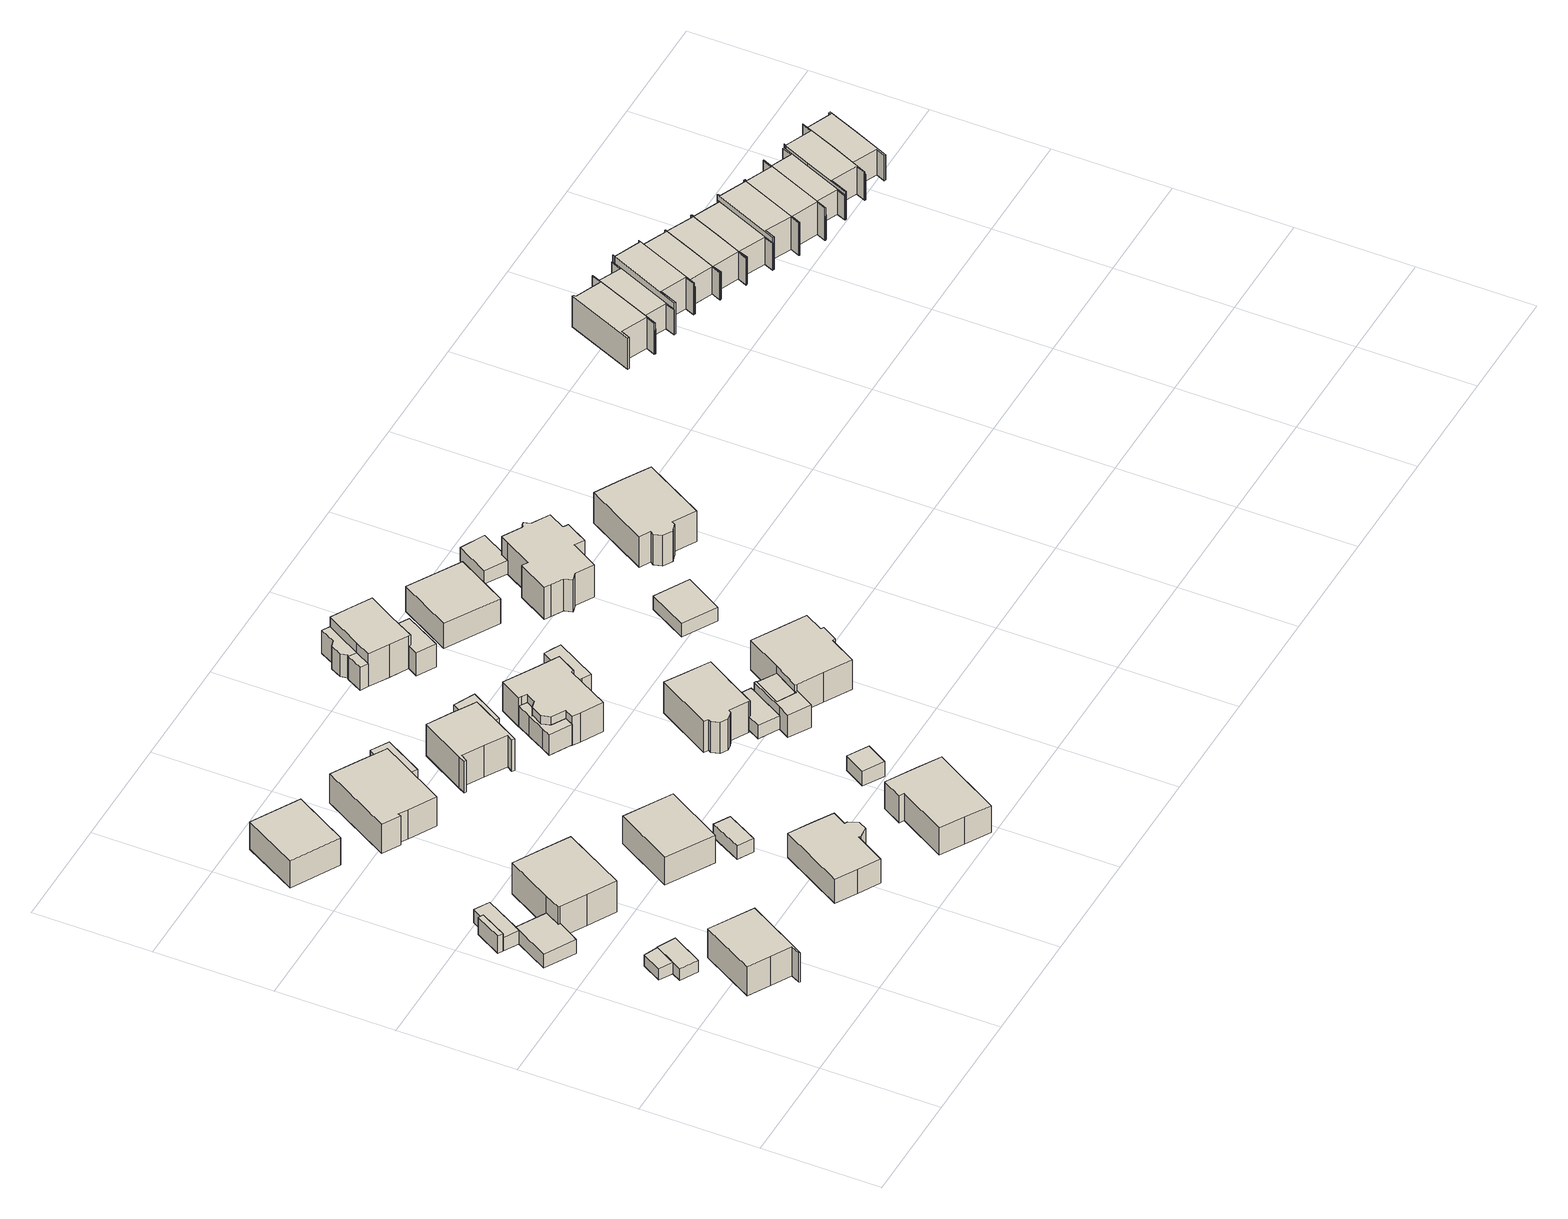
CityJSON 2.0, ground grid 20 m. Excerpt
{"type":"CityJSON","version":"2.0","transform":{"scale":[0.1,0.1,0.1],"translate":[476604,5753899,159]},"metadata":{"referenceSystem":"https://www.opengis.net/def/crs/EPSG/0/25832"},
"CityObjects":{
"building1":{"type":"Building","attributes":{"Gemeindeschluessel":"05766056","BezugspunktDach":"2000","function":"31001_2000","measuredHeight":2.2},"address":[{"country":"Germany","locality":"Oerlinghausen","thoroughfareNumber":"31","thoroughfareName":"Agnes-Miegel-Weg"}],"geometry":[{"type":"Solid","lod":"1","boundaries":[[[[0,1,2,3]],[[4,5,6,7]],[[4,7,3,2]],[[5,4,2,1]],[[6,5,1,0]],[[7,6,0,3]]]]}]},
"building2":{"type":"Building","attributes":{"Gemeindeschluessel":"05766056","BezugspunktDach":"2000","function":"51009_1610","measuredHeight":3.37},"address":[{"country":"Germany"}],"geometry":[{"type":"Solid","lod":"1","boundaries":[[[[8,9,10,11]],[[12,13,14,15]],[[12,15,11,10]],[[13,12,10,9]],[[14,13,9,8]],[[15,14,8,11]]]]}]},
"building3":{"type":"Building","attributes":{"Gemeindeschluessel":"05766056","BezugspunktDach":"2000","function":"51009_1611","measuredHeight":2.27},"address":[{"country":"Germany"}],"geometry":[{"type":"Solid","lod":"1","boundaries":[[[[16,17,18,19,20]],[[21,22,4,7,23]],[[21,23,20,19]],[[22,21,19,18]],[[4,22,18,17]],[[7,4,17,16]],[[23,7,16,20]]]]}]},
"building4":{"type":"Building","attributes":{"Gemeindeschluessel":"05766056","BezugspunktDach":"2000","function":"31001_2000","measuredHeight":2.72},"address":[{"country":"Germany","locality":"Oerlinghausen","thoroughfareNumber":"27","thoroughfareName":"Agnes-Miegel-Weg"}],"geometry":[{"type":"Solid","lod":"1","boundaries":[[[[24,25,26,27,28,29,30]],[[31,32,33,34,35,36,37]],[[31,37,30,29]],[[32,31,29,28]],[[33,32,28,27]],[[34,33,27,26]],[[35,34,26,25]],[[36,35,25,24]],[[37,36,24,30]]]]}]},
"building5":{"type":"Building","attributes":{"Gemeindeschluessel":"05766056","BezugspunktDach":"2000","function":"31001_1010","measuredHeight":7.71},"address":[{"country":"Germany","locality":"Oerlinghausen","thoroughfareNumber":"33","thoroughfareName":"Agnes-Miegel-Weg"}],"geometry":[{"type":"Solid","lod":"1","boundaries":[[[[38,39,40,41,42,43,44,45]],[[46,47,48,49,50,51,52,53]],[[46,53,45,44]],[[47,46,44,43]],[[48,47,43,42]],[[49,48,42,41]],[[50,49,41,40]],[[51,50,40,39]],[[52,51,39,38]],[[53,52,38,45]]]]}]},
"building6":{"type":"Building","attributes":{"Gemeindeschluessel":"05766056","BezugspunktDach":"2000","function":"31001_2000","measuredHeight":2.69},"address":[{"country":"Germany","locality":"Oerlinghausen","thoroughfareNumber":"29","thoroughfareName":"Agnes-Miegel-Weg"}],"geometry":[{"type":"Solid","lod":"1","boundaries":[[[[54,55,56,57,27,26]],[[58,12,15,59,60,61]],[[58,61,26,27]],[[12,58,27,57]],[[15,12,57,56]],[[59,15,56,55]],[[60,59,55,54]],[[61,60,54,26]]]]}]},
"building7":{"type":"Building","attributes":{"Gemeindeschluessel":"05766056","BezugspunktDach":"2000","function":"31001_1010","measuredHeight":8.2},"address":[{"country":"Germany","locality":"Oerlinghausen","thoroughfareNumber":"27","thoroughfareName":"Agnes-Miegel-Weg"}],"geometry":[{"type":"Solid","lod":"1","boundaries":[[[[62,63,64,65,66,67,68,69]],[[70,71,37,36,35,72,73,74]],[[70,74,69,68]],[[71,70,68,67]],[[37,71,67,66]],[[36,37,66,65]],[[35,36,65,64]],[[72,35,64,63]],[[73,72,63,62]],[[74,73,62,69]]]]}]},
"building8":{"type":"Building","attributes":{"Gemeindeschluessel":"05766056","BezugspunktDach":"2000","function":"31001_1010","measuredHeight":7.21},"address":[{"country":"Germany","locality":"Oerlinghausen","thoroughfareNumber":"13","thoroughfareName":"Agnes-Miegel-Weg"}],"geometry":[{"type":"Solid","lod":"1","boundaries":[[[[75,76,77,78]],[[79,80,81,82]],[[79,82,78,77]],[[80,79,77,76]],[[81,80,76,75]],[[82,81,75,78]]]]}]},
"building9":{"type":"Building","attributes":{"Gemeindeschluessel":"05766056","BezugspunktDach":"2000","function":"31001_1010","measuredHeight":7.32},"address":[{"country":"Germany","locality":"Oerlinghausen","thoroughfareNumber":"25","thoroughfareName":"Agnes-Miegel-Weg"}],"geometry":[{"type":"Solid","lod":"1","boundaries":[[[[83,84,85,86]],[[87,88,89,90]],[[87,90,86,85]],[[88,87,85,84]],[[89,88,84,83]],[[90,89,83,86]]]]}]},
"building10":{"type":"Building","attributes":{"Gemeindeschluessel":"05766056","BezugspunktDach":"2000","function":"31001_1010","measuredHeight":7.79},"address":[{"country":"Germany","locality":"Oerlinghausen","thoroughfareNumber":"35","thoroughfareName":"Agnes-Miegel-Weg"}],"geometry":[{"type":"Solid","lod":"1","boundaries":[[[[91,92,93,94,95,96,97,98,99,100,101,102]],[[103,104,105,106,107,108,109,110,111,112,113,114]],[[103,114,102,101]],[[104,103,101,100]],[[105,104,100,99]],[[106,105,99,98]],[[107,106,98,97]],[[108,107,97,96]],[[109,108,96,95]],[[110,109,95,94]],[[111,110,94,93]],[[112,111,93,92]],[[113,112,92,91]],[[114,113,91,102]]]]}]},
"building11":{"type":"Building","attributes":{"Gemeindeschluessel":"05766056","BezugspunktDach":"2000","function":"31001_1010","measuredHeight":7.69},"address":[{"country":"Germany","locality":"Oerlinghausen","thoroughfareNumber":"15","thoroughfareName":"Agnes-Miegel-Weg"}],"geometry":[{"type":"Solid","lod":"1","boundaries":[[[[115,116,117,118,119,120,121,122,123,124]],[[125,126,127,128,129,130,131,132,133,134]],[[125,134,124,123]],[[126,125,123,122]],[[127,126,122,121]],[[128,127,121,120]],[[129,128,120,119]],[[130,129,119,118]],[[131,130,118,117]],[[132,131,117,116]],[[133,132,116,115]],[[134,133,115,124]]]]}]},
"building12":{"type":"Building","attributes":{"Gemeindeschluessel":"05766056","BezugspunktDach":"2000","function":"51009_1611","measuredHeight":2.57},"address":[{"country":"Germany"}],"geometry":[{"type":"Solid","lod":"1","boundaries":[[[[135,136,137,138]],[[139,140,141,142]],[[139,142,138,137]],[[140,139,137,136]],[[141,140,136,135]],[[142,141,135,138]]]]}]},
"building13":{"type":"Building","attributes":{"Gemeindeschluessel":"05766056","BezugspunktDach":"2000","function":"31001_2000","measuredHeight":2.61},"address":[{"country":"Germany","locality":"Oerlinghausen","thoroughfareNumber":"15","thoroughfareName":"Agnes-Miegel-Weg"}],"geometry":[{"type":"Solid","lod":"1","boundaries":[[[[143,144,145,146,147,148]],[[149,134,133,132,150,151]],[[149,151,148,147]],[[134,149,147,146]],[[133,134,146,145]],[[132,133,145,144]],[[150,132,144,143]],[[151,150,143,148]]]]}]},
"building14":{"type":"Building","attributes":{"Gemeindeschluessel":"05766056","BezugspunktDach":"2000","function":"31001_1010","measuredHeight":7.65},"address":[{"country":"Germany","locality":"Oerlinghausen","thoroughfareNumber":"35a","thoroughfareName":"Agnes-Miegel-Weg"}],"geometry":[{"type":"Solid","lod":"1","boundaries":[[[[152,153,154,155,156,157,158,159]],[[160,161,162,163,164,165,166,167]],[[160,167,159,158]],[[161,160,158,157]],[[162,161,157,156]],[[163,162,156,155]],[[164,163,155,154]],[[165,164,154,153]],[[166,165,153,152]],[[167,166,152,159]]]]}]},
"building15":{"type":"Building","attributes":{"Gemeindeschluessel":"05766056","BezugspunktDach":"2000","function":"31001_1010","measuredHeight":7.81},"address":[{"country":"Germany","locality":"Oerlinghausen","thoroughfareNumber":"17","thoroughfareName":"Agnes-Miegel-Weg"}],"geometry":[{"type":"Solid","lod":"1","boundaries":[[[[168,169,170,171,172,173,174,175,176,177,178,179,180]],[[181,182,183,184,185,186,187,188,189,190,191,192,193]],[[181,193,180,179]],[[182,181,179,178]],[[183,182,178,177]],[[184,183,177,176]],[[185,184,176,175]],[[186,185,175,174]],[[187,186,174,173]],[[188,187,173,172]],[[189,188,172,171]],[[190,189,171,170]],[[191,190,170,169]],[[192,191,169,168]],[[193,192,168,180]]]]}]},
"building16":{"type":"Building","attributes":{"Gemeindeschluessel":"05766056","BezugspunktDach":"2100","function":"51009_1610","measuredHeight":4.05},"address":[{"country":"Germany"}],"geometry":[{"type":"Solid","lod":"1","boundaries":[[[[194,195,196,197,198,199,200,201,202,203,204,205]],[[206,207,208,209,210,211,212,213,214,215,216,217]],[[206,217,205,204]],[[207,206,204,203]],[[208,207,203,202]],[[209,208,202,201]],[[210,209,201,200]],[[211,210,200,199]],[[212,211,199,198]],[[213,212,198,197]],[[214,213,197,196]],[[215,214,196,195]],[[216,215,195,194]],[[217,216,194,205]]]]}]},
"building17":{"type":"Building","attributes":{"Gemeindeschluessel":"05766056","BezugspunktDach":"2000","function":"31001_2000","measuredHeight":3.25},"address":[{"country":"Germany","locality":"Oerlinghausen","thoroughfareNumber":"23a","thoroughfareName":"Agnes-Miegel-Weg"}],"geometry":[{"type":"Solid","lod":"1","boundaries":[[[[218,219,220,221]],[[222,223,224,225]],[[222,225,221,220]],[[223,222,220,219]],[[224,223,219,218]],[[225,224,218,221]]]]}]},
"building18":{"type":"Building","attributes":{"Gemeindeschluessel":"05766056","BezugspunktDach":"2000","function":"31001_2000","measuredHeight":2.67},"address":[{"country":"Germany","locality":"Oerlinghausen","thoroughfareNumber":"17","thoroughfareName":"Agnes-Miegel-Weg"}],"geometry":[{"type":"Solid","lod":"1","boundaries":[[[[226,227,228,229,230,231]],[[232,233,234,235,236,237]],[[232,237,231,230]],[[233,232,230,229]],[[234,233,229,228]],[[235,234,228,227]],[[236,235,227,226]],[[237,236,226,231]]]]}]},
"building19":{"type":"Building","attributes":{"Gemeindeschluessel":"05766056","BezugspunktDach":"2000","function":"31001_1010","measuredHeight":7.6},"address":[{"country":"Germany","locality":"Oerlinghausen","thoroughfareNumber":"19","thoroughfareName":"Agnes-Miegel-Weg"}],"geometry":[{"type":"Solid","lod":"1","boundaries":[[[[238,239,240,241,242,243,244,245,246,247,248,249,250,251,252,253]],[[254,255,256,257,258,259,260,261,262,263,264,265,266,267,268,269]],[[254,269,253,252]],[[255,254,252,251]],[[256,255,251,250]],[[257,256,250,249]],[[258,257,249,248]],[[259,258,248,247]],[[260,259,247,246]],[[261,260,246,245]],[[262,261,245,244]],[[263,262,244,243]],[[264,263,243,242]],[[265,264,242,241]],[[266,265,241,240]],[[267,266,240,239]],[[268,267,239,238]],[[269,268,238,253]]]]}]},
"building20":{"type":"Building","attributes":{"Gemeindeschluessel":"05766056","BezugspunktDach":"2000","function":"51009_1610","measuredHeight":4.48},"address":[{"country":"Germany"}],"geometry":[{"type":"Solid","lod":"1","boundaries":[[[[270,271,272,273]],[[274,275,276,277]],[[274,277,273,272]],[[275,274,272,271]],[[276,275,271,270]],[[277,276,270,273]]]]}]},
"building21":{"type":"Building","attributes":{"Gemeindeschluessel":"05766056","BezugspunktDach":"2000","function":"31001_1010","measuredHeight":8.24},"address":[{"country":"Germany","locality":"Oerlinghausen","thoroughfareNumber":"23","thoroughfareName":"Agnes-Miegel-Weg"}],"geometry":[{"type":"Solid","lod":"1","boundaries":[[[[278,279,280,281,282,283,284,285,286,287,288,289,290,291]],[[292,293,294,295,296,297,298,299,300,301,302,303,304,305]],[[292,305,291,290]],[[293,292,290,289]],[[294,293,289,288]],[[295,294,288,287]],[[296,295,287,286]],[[297,296,286,285]],[[298,297,285,284]],[[299,298,284,283]],[[300,299,283,282]],[[301,300,282,281]],[[302,301,281,280]],[[303,302,280,279]],[[304,303,279,278]],[[305,304,278,291]]]]}]},
"building22":{"type":"Building","attributes":{"Gemeindeschluessel":"05766056","BezugspunktDach":"2000","function":"31001_2000","measuredHeight":2.63},"address":[{"country":"Germany","locality":"Oerlinghausen","thoroughfareNumber":"23","thoroughfareName":"Agnes-Miegel-Weg"}],"geometry":[{"type":"Solid","lod":"1","boundaries":[[[[306,307,308,309,310,311,312]],[[313,314,315,316,317,318,319]],[[313,319,312,311]],[[314,313,311,310]],[[315,314,310,309]],[[316,315,309,308]],[[317,316,308,307]],[[318,317,307,306]],[[319,318,306,312]]]]}]},
"building23":{"type":"Building","attributes":{"Gemeindeschluessel":"05766056","BezugspunktDach":"2000","function":"31001_2000","measuredHeight":4.37},"address":[{"country":"Germany","locality":"Oerlinghausen","thoroughfareNumber":"23a","thoroughfareName":"Agnes-Miegel-Weg"}],"geometry":[{"type":"Solid","lod":"1","boundaries":[[[[320,321,322,323,324,325,326,327,328]],[[329,330,331,332,333,334,335,336,337]],[[329,337,328,327]],[[330,329,327,326]],[[331,330,326,325]],[[332,331,325,324]],[[333,332,324,323]],[[334,333,323,322]],[[335,334,322,321]],[[336,335,321,320]],[[337,336,320,328]]]]}]},
"building24":{"type":"Building","attributes":{"Gemeindeschluessel":"05766056","BezugspunktDach":"2000","function":"51009_1610","measuredHeight":5.07},"address":[{"country":"Germany"}],"geometry":[{"type":"Solid","lod":"1","boundaries":[[[[338,339,340,341,342,343,344]],[[345,346,347,348,349,350,351]],[[345,351,344,343]],[[346,345,343,342]],[[347,346,342,341]],[[348,347,341,340]],[[349,348,340,339]],[[350,349,339,338]],[[351,350,338,344]]]]}]},
"building25":{"type":"Building","attributes":{"Gemeindeschluessel":"05766056","function":"31001_1010"},"address":[{"country":"Germany","locality":"Oerlinghausen","thoroughfareNumber":"26","thoroughfareName":"Florence-Nightingale-Straße"}],"children":["building25-1","building25-2","building25-3"]},
"building25-1":{"type":"BuildingPart","attributes":{"BezugspunktDach":"2000","measuredHeight":8.2},"parents":["building25"],"geometry":[{"type":"Solid","lod":"1","boundaries":[[[[352,353,354,355,356,357,358,359,360]],[[361,362,363,274,277,364,365,366,367]],[[361,367,360,359]],[[362,361,359,358]],[[363,362,358,357]],[[274,363,357,356]],[[277,274,356,355]],[[364,277,355,354]],[[365,364,354,353]],[[366,365,353,352]],[[367,366,352,360]]]]}]},
"building25-2":{"type":"BuildingPart","attributes":{"BezugspunktDach":"2000","measuredHeight":4.42},"parents":["building25"],"geometry":[{"type":"Solid","lod":"1","boundaries":[[[[368,369,370,371,372,270,273,373]],[[277,276,374,375,376,377,378,364]],[[277,364,373,273]],[[276,277,273,270]],[[374,276,270,372]],[[375,374,372,371]],[[376,375,371,370]],[[377,376,370,369]],[[378,377,369,368]],[[364,378,368,373]]]]}]},
"building25-3":{"type":"BuildingPart","attributes":{"BezugspunktDach":"2000","measuredHeight":4.42},"parents":["building25"],"geometry":[{"type":"Solid","lod":"1","boundaries":[[[[379,380,381,382,383,384]],[[385,386,362,361,367,387]],[[385,387,384,383]],[[386,385,383,382]],[[362,386,382,381]],[[361,362,381,380]],[[367,361,380,379]],[[387,367,379,384]]]]}]},
"building26":{"type":"Building","attributes":{"Gemeindeschluessel":"05766056","BezugspunktDach":"2000","function":"31001_2000","measuredHeight":4.14},"address":[{"country":"Germany","locality":"Oerlinghausen","thoroughfareNumber":"19","thoroughfareName":"Agnes-Miegel-Weg"}],"geometry":[{"type":"Solid","lod":"1","boundaries":[[[[388,389,390,391,392,393]],[[394,395,254,396,397,398]],[[394,398,393,392]],[[395,394,392,391]],[[254,395,391,390]],[[396,254,390,389]],[[397,396,389,388]],[[398,397,388,393]]]]}]},
"building27":{"type":"Building","attributes":{"Gemeindeschluessel":"05766056","BezugspunktDach":"2000","function":"31001_1010","measuredHeight":8.4},"address":[{"country":"Germany","locality":"Oerlinghausen","thoroughfareNumber":"23a","thoroughfareName":"Agnes-Miegel-Weg"}],"geometry":[{"type":"Solid","lod":"1","boundaries":[[[[399,400,401,402,403,404,405,406,407,408,409,410]],[[411,412,413,414,415,416,417,418,419,420,421,422]],[[411,422,410,409]],[[412,411,409,408]],[[413,412,408,407]],[[414,413,407,406]],[[415,414,406,405]],[[416,415,405,404]],[[417,416,404,403]],[[418,417,403,402]],[[419,418,402,401]],[[420,419,401,400]],[[421,420,400,399]],[[422,421,399,410]]]]}]},
"building28":{"type":"Building","attributes":{"Gemeindeschluessel":"05766056","BezugspunktDach":"2000","function":"31001_1010","measuredHeight":6.91},"address":[{"country":"Germany","locality":"Oerlinghausen","thoroughfareNumber":"28","thoroughfareName":"Florence-Nightingale-Straße"}],"geometry":[{"type":"Solid","lod":"1","boundaries":[[[[423,424,425,426]],[[427,428,429,430]],[[427,430,426,425]],[[428,427,425,424]],[[429,428,424,423]],[[430,429,423,426]]]]}]},
"building29":{"type":"Building","attributes":{"Gemeindeschluessel":"05766056","BezugspunktDach":"2000","function":"31001_2000","measuredHeight":2.65},"address":[{"country":"Germany","locality":"Oerlinghausen","thoroughfareNumber":"21a","thoroughfareName":"Agnes-Miegel-Weg"}],"geometry":[{"type":"Solid","lod":"1","boundaries":[[[[431,432,433,434]],[[435,436,437,438]],[[435,438,434,433]],[[436,435,433,432]],[[437,436,432,431]],[[438,437,431,434]]]]}]},
"building30":{"type":"Building","attributes":{"Gemeindeschluessel":"05766056","BezugspunktDach":"2000","function":"31001_1010","measuredHeight":9.23},"address":[{"country":"Germany","locality":"Oerlinghausen","thoroughfareNumber":"21","thoroughfareName":"Agnes-Miegel-Weg"}],"geometry":[{"type":"Solid","lod":"1","boundaries":[[[[439,440,441,442,443,444,445,446,447,448,449,450,451,452,453,454,455,456,457,458,459]],[[460,461,462,463,464,465,466,467,468,469,470,471,472,473,474,475,476,477,478,479,480]],[[460,480,459,458]],[[461,460,458,457]],[[462,461,457,456]],[[463,462,456,455]],[[464,463,455,454]],[[465,464,454,453]],[[466,465,453,452]],[[467,466,452,451]],[[468,467,451,450]],[[469,468,450,449]],[[470,469,449,448]],[[471,470,448,447]],[[472,471,447,446]],[[473,472,446,445]],[[474,473,445,444]],[[475,474,444,443]],[[476,475,443,442]],[[477,476,442,441]],[[478,477,441,440]],[[479,478,440,439]],[[480,479,439,459]]]]}]},
"building31":{"type":"Building","attributes":{"Gemeindeschluessel":"05766056","BezugspunktDach":"2000","function":"31001_2000","measuredHeight":2.6},"address":[{"country":"Germany","locality":"Oerlinghausen","thoroughfareNumber":"21","thoroughfareName":"Agnes-Miegel-Weg"}],"geometry":[{"type":"Solid","lod":"1","boundaries":[[[[481,482,483,484,485,486]],[[487,488,489,490,491,492]],[[487,492,486,485]],[[488,487,485,484]],[[489,488,484,483]],[[490,489,483,482]],[[491,490,482,481]],[[492,491,481,486]]]]}]},
"building32":{"type":"Building","attributes":{"Gemeindeschluessel":"05766056","BezugspunktDach":"2000","function":"51009_1610","measuredHeight":4.37},"address":[{"country":"Germany"}],"geometry":[{"type":"Solid","lod":"1","boundaries":[[[[493,494,495,496]],[[497,498,499,500]],[[497,500,496,495]],[[498,497,495,494]],[[499,498,494,493]],[[500,499,493,496]]]]}]},
"building33":{"type":"Building","attributes":{"Gemeindeschluessel":"05766056","BezugspunktDach":"2000","function":"31001_1010","measuredHeight":8},"address":[{"country":"Germany","locality":"Oerlinghausen","thoroughfareNumber":"21a","thoroughfareName":"Agnes-Miegel-Weg"}],"geometry":[{"type":"Solid","lod":"1","boundaries":[[[[501,502,503,504,505,506,507,508,509,510,511,512]],[[513,514,515,516,517,518,519,520,521,522,523,524]],[[513,524,512,511]],[[514,513,511,510]],[[515,514,510,509]],[[516,515,509,508]],[[517,516,508,507]],[[518,517,507,506]],[[519,518,506,505]],[[520,519,505,504]],[[521,520,504,503]],[[522,521,503,502]],[[523,522,502,501]],[[524,523,501,512]]]]}]},
"building34":{"type":"Building","attributes":{"Gemeindeschluessel":"05766056","BezugspunktDach":"2000","function":"31001_1010","measuredHeight":6.1},"address":[{"country":"Germany","locality":"Oerlinghausen","thoroughfareNumber":"22","thoroughfareName":"Gerhart-Hauptmann-Weg"}],"geometry":[{"type":"Solid","lod":"1","boundaries":[[[[525,526,527,528,529,530,531,532,533,534,535,536]],[[537,538,539,540,541,542,543,544,545,546,547,548]],[[537,548,536,535]],[[538,537,535,534]],[[539,538,534,533]],[[540,539,533,532]],[[541,540,532,531]],[[542,541,531,530]],[[543,542,530,529]],[[544,543,529,528]],[[545,544,528,527]],[[546,545,527,526]],[[547,546,526,525]],[[548,547,525,536]]]]}]},
"building35":{"type":"Building","attributes":{"Gemeindeschluessel":"05766056","BezugspunktDach":"2000","function":"31001_1010","measuredHeight":6.84},"address":[{"country":"Germany","locality":"Oerlinghausen","thoroughfareNumber":"24","thoroughfareName":"Gerhart-Hauptmann-Weg"}],"geometry":[{"type":"Solid","lod":"1","boundaries":[[[[549,550,551,552,553,554,555,556,557,558,559,560,561,562]],[[563,564,565,566,567,568,569,570,571,540,572,539,573,574]],[[563,574,562,561]],[[564,563,561,560]],[[565,564,560,559]],[[566,565,559,558]],[[567,566,558,557]],[[568,567,557,556]],[[569,568,556,555]],[[570,569,555,554]],[[571,570,554,553]],[[540,571,553,552]],[[572,540,552,551]],[[539,572,551,550]],[[573,539,550,549]],[[574,573,549,562]]]]}]},
"building36":{"type":"Building","attributes":{"Gemeindeschluessel":"05766056","BezugspunktDach":"2100","function":"31001_1010","measuredHeight":6.16},"address":[{"country":"Germany","locality":"Oerlinghausen","thoroughfareNumber":"26","thoroughfareName":"Gerhart-Hauptmann-Weg"}],"geometry":[{"type":"Solid","lod":"1","boundaries":[[[[575,576,577,578,579,580,581,582,583,584,585,586]],[[587,588,589,590,591,592,593,594,567,565,595,596]],[[587,596,586,585]],[[588,587,585,584]],[[589,588,584,583]],[[590,589,583,582]],[[591,590,582,581]],[[592,591,581,580]],[[593,592,580,579]],[[594,593,579,578]],[[567,594,578,577]],[[565,567,577,576]],[[595,565,576,575]],[[596,595,575,586]]]]}]},
"building37":{"type":"Building","attributes":{"Gemeindeschluessel":"05766056","BezugspunktDach":"2000","function":"31001_1010","measuredHeight":6.99},"address":[{"country":"Germany","locality":"Oerlinghausen","thoroughfareNumber":"28","thoroughfareName":"Gerhart-Hauptmann-Weg"}],"geometry":[{"type":"Solid","lod":"1","boundaries":[[[[597,598,599,600,601,602,603,604,605,606,607,608,609,610]],[[611,612,613,614,615,616,617,618,619,590,620,589,621,622]],[[611,622,610,609]],[[612,611,609,608]],[[613,612,608,607]],[[614,613,607,606]],[[615,614,606,605]],[[616,615,605,604]],[[617,616,604,603]],[[618,617,603,602]],[[619,618,602,601]],[[590,619,601,600]],[[620,590,600,599]],[[589,620,599,598]],[[621,589,598,597]],[[622,621,597,610]]]]}]},
"building38":{"type":"Building","attributes":{"Gemeindeschluessel":"05766056","BezugspunktDach":"2000","function":"31001_1010","measuredHeight":6.96},"address":[{"country":"Germany","locality":"Oerlinghausen","thoroughfareNumber":"30","thoroughfareName":"Gerhart-Hauptmann-Weg"}],"geometry":[{"type":"Solid","lod":"1","boundaries":[[[[623,607,606,605,624,625,626,627,628,629,630,631,632,633]],[[634,635,636,637,638,639,640,641,642,615,614,613,643,644]],[[634,644,633,632]],[[635,634,632,631]],[[636,635,631,630]],[[637,636,630,629]],[[638,637,629,628]],[[639,638,628,627]],[[640,639,627,626]],[[641,640,626,625]],[[642,641,625,624]],[[615,642,624,605]],[[614,615,605,606]],[[613,614,606,607]],[[643,613,607,623]],[[644,643,623,633]]]]}]},
"building39":{"type":"Building","attributes":{"Gemeindeschluessel":"05766056","BezugspunktDach":"2000","function":"31001_1010","measuredHeight":6.91},"address":[{"country":"Germany","locality":"Oerlinghausen","thoroughfareNumber":"32","thoroughfareName":"Gerhart-Hauptmann-Weg"}],"geometry":[{"type":"Solid","lod":"1","boundaries":[[[[645,630,629,628,646,647,648,649,650,651,652,653,654,655]],[[656,657,658,659,660,661,662,663,664,638,637,636,665,666]],[[656,666,655,654]],[[657,656,654,653]],[[658,657,653,652]],[[659,658,652,651]],[[660,659,651,650]],[[661,660,650,649]],[[662,661,649,648]],[[663,662,648,647]],[[664,663,647,646]],[[638,664,646,628]],[[637,638,628,629]],[[636,637,629,630]],[[665,636,630,645]],[[666,665,645,655]]]]}]},
"building40":{"type":"Building","attributes":{"Gemeindeschluessel":"05766056","BezugspunktDach":"2000","function":"31001_1010","measuredHeight":6.39},"address":[{"country":"Germany","locality":"Oerlinghausen","thoroughfareNumber":"34","thoroughfareName":"Gerhart-Hauptmann-Weg"}],"geometry":[{"type":"Solid","lod":"1","boundaries":[[[[667,668,669,670,671,672,673,674,675,676,677,678]],[[679,680,681,682,683,684,685,686,660,658,687,688]],[[679,688,678,677]],[[680,679,677,676]],[[681,680,676,675]],[[682,681,675,674]],[[683,682,674,673]],[[684,683,673,672]],[[685,684,672,671]],[[686,685,671,670]],[[660,686,670,669]],[[658,660,669,668]],[[687,658,668,667]],[[688,687,667,678]]]]}]},
"building41":{"type":"Building","attributes":{"Gemeindeschluessel":"05766056","BezugspunktDach":"2100","function":"31001_1010","measuredHeight":6.34},"address":[{"country":"Germany","locality":"Oerlinghausen","thoroughfareNumber":"36","thoroughfareName":"Gerhart-Hauptmann-Weg"}],"geometry":[{"type":"Solid","lod":"1","boundaries":[[[[689,675,674,690,691,692,693,694,695,696,697,698]],[[699,700,701,702,703,704,705,706,682,681,707,708]],[[699,708,698,697]],[[700,699,697,696]],[[701,700,696,695]],[[702,701,695,694]],[[703,702,694,693]],[[704,703,693,692]],[[705,704,692,691]],[[706,705,691,690]],[[682,706,690,674]],[[681,682,674,675]],[[707,681,675,689]],[[708,707,689,698]]]]}]},
"building42":{"type":"Building","attributes":{"Gemeindeschluessel":"05766056","BezugspunktDach":"2000","function":"31001_1010","measuredHeight":7.04},"address":[{"country":"Germany","locality":"Oerlinghausen","thoroughfareNumber":"38","thoroughfareName":"Gerhart-Hauptmann-Weg"}],"geometry":[{"type":"Solid","lod":"1","boundaries":[[[[709,710,711,712,713,714,715,716,717,718,719,720,721,722]],[[723,724,725,726,727,728,729,730,731,732,733,734,735,736]],[[723,736,722,721]],[[724,723,721,720]],[[725,724,720,719]],[[726,725,719,718]],[[727,726,718,717]],[[728,727,717,716]],[[729,728,716,715]],[[730,729,715,714]],[[731,730,714,713]],[[732,731,713,712]],[[733,732,712,711]],[[734,733,711,710]],[[735,734,710,709]],[[736,735,709,722]]]]}]},
"building43":{"type":"Building","attributes":{"Gemeindeschluessel":"05766056","BezugspunktDach":"2000","function":"31001_1010","measuredHeight":7.85},"address":[{"country":"Germany","locality":"Oerlinghausen","thoroughfareNumber":"40","thoroughfareName":"Gerhart-Hauptmann-Weg"}],"geometry":[{"type":"Solid","lod":"1","boundaries":[[[[737,738,739,740,741,742,743,744,745,746,747,748,749,750]],[[751,752,753,754,755,756,757,758,759,727,760,725,761,762]],[[751,762,750,749]],[[752,751,749,748]],[[753,752,748,747]],[[754,753,747,746]],[[755,754,746,745]],[[756,755,745,744]],[[757,756,744,743]],[[758,757,743,742]],[[759,758,742,741]],[[727,759,741,740]],[[760,727,740,739]],[[725,760,739,738]],[[761,725,738,737]],[[762,761,737,750]]]]}]},
"building44":{"type":"Building","attributes":{"Gemeindeschluessel":"05766056","BezugspunktDach":"2000","function":"31001_1010","measuredHeight":7.03},"address":[{"country":"Germany","locality":"Oerlinghausen","thoroughfareNumber":"42","thoroughfareName":"Gerhart-Hauptmann-Weg"}],"geometry":[{"type":"Solid","lod":"1","boundaries":[[[[763,764,765,766,767,768,769,770,771,772,773,774,775,776]],[[777,778,779,780,781,782,783,784,785,786,787,788,789,790]],[[777,790,776,775]],[[778,777,775,774]],[[779,778,774,773]],[[780,779,773,772]],[[781,780,772,771]],[[782,781,771,770]],[[783,782,770,769]],[[784,783,769,768]],[[785,784,768,767]],[[786,785,767,766]],[[787,786,766,765]],[[788,787,765,764]],[[789,788,764,763]],[[790,789,763,776]]]]}]}
},
"vertices":[
[91,333,29],[72,300,29],[94,288,29],[114,323,29],[94,288,7],[72,300,7],[91,333,7],[114,323,7],
[41,582,46],[16,538,46],[24,533,46],[49,578,46],[24,533,12],[16,538,12],[41,582,12],[49,578,12],
[114,323,30],[94,288,30],[85,272,30],[114,256,30],[144,308,30],[114,256,7],[85,272,7],[144,308,7],
[87,473,38],[102,500,38],[54,527,38],[49,519,38],[17,463,38],[68,434,38],[90,471,38],[68,434,11],[17,463,11],[49,519,11],[54,527,11],[102,500,11],[87,473,11],[90,471,11],
[186,237,63],[150,258,63],[99,168,63],[135,147,63],[168,128,63],[160,113,63],[162,111,63],[222,216,63],[162,111,6],[160,113,6],[168,128,6],[135,147,6],[99,168,6],[150,258,6],[186,237,6],[222,216,6],
[87,586,38],[62,600,38],[49,578,38],[24,533,38],[49,519,12],[62,600,12],[87,586,12],[54,527,12],
[192,552,72],[146,578,72],[102,500,72],[87,473,72],[90,471,72],[132,447,72],[178,421,72],[237,526,72],[178,421,11],[132,447,11],[146,578,11],[192,552,11],[237,526,11],
[61,968,69],[9,876,69],[88,832,69],[140,923,69],[88,832,15],[9,876,15],[61,968,15],[140,923,15],
[319,481,65],[263,384,65],[341,339,65],[397,436,65],[341,339,11],[263,384,11],[319,481,11],[397,436,11],
[462,181,57],[457,183,57],[471,207,57],[436,228,57],[400,249,57],[338,141,57],[373,120,57],[409,100,57],[439,151,57],[443,149,57],[461,150,57],[469,165,57],[461,150,10],[443,149,10],[439,151,10],[409,100,10],[373,120,10],[338,141,10],[400,249,10],[436,228,10],[471,207,10],[457,183,10],[462,181,10],[469,165,10],
[295,857,72],[292,858,72],[251,882,72],[206,908,72],[138,789,72],[168,772,72],[170,777,72],[185,768,72],[230,743,72],[278,826,72],[230,743,15],[185,768,15],[170,777,15],[168,772,15],[138,789,15],[206,908,15],[251,882,15],[292,858,15],[295,857,15],[278,826,15],
[392,367,36],[363,314,36],[389,299,36],[418,352,36],[389,299,10],[363,314,10],[392,367,10],[418,352,10],
[312,893,41],[292,858,41],[295,857,41],[278,826,41],[304,811,41],[341,876,41],[304,811,15],[312,893,15],[341,876,15],
[607,139,65],[559,167,65],[540,134,65],[548,129,65],[501,49,65],[540,26,65],[580,2,65],[646,116,65],[580,2,12],[540,26,12],[501,49,12],[548,129,12],[540,134,12],[559,167,12],[607,139,12],[646,116,12],
[440,780,79],[431,785,79],[401,803,79],[362,825,79],[318,749,79],[312,738,79],[315,736,79],[322,747,79],[357,727,79],[393,706,79],[386,696,79],[390,693,79],[432,767,79],[390,693,17],[386,696,17],[393,706,17],[357,727,17],[322,747,17],[315,736,17],[312,738,17],[318,749,17],[362,825,17],[401,803,17],[431,785,17],[440,780,17],[432,767,17],
[463,669,58],[459,684,58],[471,704,58],[483,707,58],[493,723,58],[485,728,58],[480,731,58],[467,707,58],[450,677,58],[442,662,58],[478,642,58],[486,656,58],[478,642,18],[442,662,18],[450,677,18],[467,707,18],[480,731,18],[485,728,18],[493,723,18],[483,707,18],[471,704,18],[459,684,18],[463,669,18],[486,656,18],
[607,253,45],[586,217,45],[620,197,45],[641,233,45],[620,197,16],[586,217,16],[607,253,16],[641,233,16],
[455,826,43],[431,785,43],[440,780,43],[432,767,43],[458,752,43],[491,809,43],[458,752,16],[432,767,16],[440,780,16],[431,785,16],[455,826,16],[491,809,16],
[550,740,74],[502,768,74],[480,731,74],[485,728,74],[493,723,74],[483,707,74],[471,704,74],[459,684,74],[463,669,74],[486,656,74],[478,642,74],[490,634,74],[526,614,74],[567,687,74],[571,685,74],[590,718,74],[571,685,17],[567,687,17],[526,614,17],[490,634,17],[478,642,17],[486,656,17],[463,669,17],[459,684,17],[471,704,17],[483,707,17],[493,723,17],[485,728,17],[480,731,17],[502,768,17],[550,740,17],[590,718,17],
[460,1002,67],[445,975,67],[458,968,67],[473,994,67],[458,968,22],[445,975,22],[460,1002,22],[473,994,22],
[680,513,72],[644,534,72],[609,555,72],[555,463,72],[563,459,72],[560,454,72],[564,440,72],[577,433,72],[587,435,72],[591,436,72],[594,441,72],[625,423,72],[627,422,72],[652,466,72],[627,422,11],[625,423,11],[594,441,11],[591,436,11],[587,435,11],[577,433,11],[564,440,11],[560,454,11],[563,459,11],[555,463,11],[609,555,11],[644,534,11],[680,513,11],[652,466,11],
[684,448,42],[652,466,42],[627,422,42],[625,423,42],[613,402,42],[647,383,42],[680,441,42],[647,383,16],[613,402,16],[625,423,16],[627,422,16],[652,466,16],[684,448,16],[680,441,16],
[683,439,59],[680,441,59],[647,383,59],[636,364,59],[672,343,59],[691,376,59],[688,378,59],[687,375,59],[656,392,59],[687,375,15],[688,378,15],[691,376,15],[672,343,15],[636,364,15],[647,383,15],[680,441,15],[683,439,15],[656,392,15],
[714,421,58],[698,430,58],[683,439,58],[656,392,58],[672,384,58],[687,375,58],[688,378,58],[687,375,16],[672,384,16],[656,392,16],[683,439,16],[698,430,16],[714,421,16],[688,378,16],
[574,1018,86],[541,1037,86],[508,1055,86],[473,994,86],[458,968,86],[491,949,86],[521,932,86],[524,930,86],[548,974,86],[524,930,22],[521,932,22],[491,949,22],[508,1055,22],[541,1037,22],[574,1018,22],[548,974,22],
[495,1063,67],[481,1037,67],[470,1034,67],[460,1015,67],[462,1004,67],[508,1055,67],[462,1004,22],[460,1015,22],[470,1034,22],[481,1037,22],[495,1063,22],
[548,974,67],[524,930,67],[521,932,67],[511,915,67],[542,897,67],[576,958,67],[542,897,22],[511,915,22],[576,958,22],
[624,746,51],[610,753,51],[571,685,51],[584,677,51],[598,669,51],[638,739,51],[598,669,17],[584,677,17],[610,753,17],[624,746,17],[638,739,17],
[818,399,72],[836,431,72],[792,456,72],[749,481,72],[714,421,72],[688,378,72],[691,376,72],[732,352,72],[776,327,72],[802,372,72],[807,370,72],[823,397,72],[807,370,14],[802,372,14],[776,327,14],[732,352,14],[691,376,14],[688,378,14],[714,421,14],[749,481,14],[792,456,14],[836,431,14],[818,399,14],[823,397,14],
[633,992,72],[583,905,72],[670,854,72],[720,941,72],[670,854,23],[583,905,23],[633,992,23],[720,941,23],
[806,669,42],[769,604,42],[825,572,42],[863,637,42],[825,572,15],[769,604,15],[806,669,15],[863,637,15],
[784,908,84],[776,894,84],[749,847,84],[739,853,84],[709,801,84],[720,795,84],[739,784,84],[743,770,84],[757,774,84],[787,757,84],[814,803,84],[830,794,84],[851,831,84],[843,836,84],[859,865,84],[829,882,84],[826,893,84],[820,892,84],[818,889,84],[815,890,84],[787,906,84],[815,890,21],[818,889,21],[820,892,21],[826,893,21],[829,882,21],[859,865,21],[843,836,21],[851,831,21],[830,794,21],[814,803,21],[787,757,21],[757,774,21],[743,770,21],[739,784,21],[720,795,21],[709,801,21],[739,853,21],[749,847,21],[776,894,21],[784,908,21],[787,906,21],
[771,970,48],[740,915,48],[776,894,48],[784,908,48],[787,906,48],[812,950,48],[787,906,22],[784,908,22],[776,894,22],[740,915,22],[771,970,22],[812,950,22],
[859,865,64],[843,836,64],[851,831,64],[868,860,64],[851,831,20],[843,836,20],[859,865,20],[868,860,20],
[983,807,78],[938,832,78],[879,728,78],[897,718,78],[893,712,78],[897,698,78],[913,689,78],[916,690,78],[927,693,78],[930,699,78],[968,677,78],[1027,781,78],[968,677,18],[930,699,18],[927,693,18],[916,690,18],[913,689,18],[897,698,18],[893,712,18],[897,718,18],[879,728,18],[938,832,18],[983,807,18],[1027,781,18],
[1311,1048,89],[1309,1049,89],[1259,933,89],[1262,932,89],[1269,948,89],[1314,929,89],[1307,913,89],[1308,912,89],[1363,1042,89],[1362,1042,89],[1355,1025,89],[1310,1044,89],[1355,1025,28],[1362,1042,28],[1363,1042,28],[1308,912,28],[1307,913,28],[1314,929,28],[1269,948,28],[1262,932,28],[1259,933,28],[1309,1049,28],[1311,1048,28],[1310,1044,28],
[1364,1041,77],[1363,1042,77],[1341,990,77],[1308,912,77],[1309,912,77],[1322,942,77],[1366,923,77],[1359,906,77],[1360,906,77],[1388,970,77],[1416,1035,77],[1415,1036,77],[1407,1018,77],[1363,1038,77],[1407,1018,28],[1415,1036,28],[1416,1035,28],[1388,970,28],[1360,906,28],[1359,906,28],[1366,923,28],[1322,942,28],[1309,912,28],[1341,990,28],[1364,1041,28],[1363,1038,28],
[1417,1035,90],[1416,1035,90],[1360,906,90],[1362,905,90],[1374,935,90],[1419,916,90],[1412,900,90],[1413,899,90],[1463,1015,90],[1462,1015,90],[1460,1012,90],[1415,1031,90],[1460,1012,28],[1462,1015,28],[1463,1015,28],[1413,899,28],[1412,900,28],[1419,916,28],[1374,935,28],[1362,905,28],[1417,1035,28],[1415,1031,28],
[1464,1014,81],[1463,1015,81],[1441,963,81],[1413,899,81],[1415,899,81],[1421,915,81],[1466,896,81],[1459,880,81],[1460,879,81],[1488,943,81],[1510,995,81],[1509,995,81],[1507,992,81],[1463,1011,81],[1507,992,28],[1509,995,28],[1510,995,28],[1488,943,28],[1460,879,28],[1459,880,28],[1466,896,28],[1421,915,28],[1415,899,28],[1441,963,28],[1464,1014,28],[1463,1011,28],
[1511,994,81],[1462,879,81],[1468,895,81],[1513,876,81],[1506,859,81],[1507,859,81],[1535,923,81],[1557,975,81],[1556,975,81],[1554,971,81],[1510,991,81],[1554,971,28],[1556,975,28],[1557,975,28],[1535,923,28],[1507,859,28],[1506,859,28],[1513,876,28],[1468,895,28],[1462,879,28],[1511,994,28],[1510,991,28],
[1558,974,81],[1509,859,81],[1515,875,81],[1560,855,81],[1553,839,81],[1554,839,81],[1582,903,81],[1604,955,81],[1603,955,81],[1601,951,81],[1557,970,81],[1601,951,28],[1603,955,28],[1604,955,28],[1582,903,28],[1554,839,28],[1553,839,28],[1560,855,28],[1515,875,28],[1509,859,28],[1558,974,28],[1557,970,28],
[1605,954,92],[1604,955,92],[1554,839,92],[1556,838,92],[1563,855,92],[1607,835,92],[1600,819,92],[1601,818,92],[1651,934,92],[1650,934,92],[1648,931,92],[1604,950,92],[1648,931,28],[1650,934,28],[1651,934,28],[1601,818,28],[1600,819,28],[1607,835,28],[1563,855,28],[1556,838,28],[1605,954,28],[1604,950,28],
[1652,933,92],[1602,818,92],[1609,834,92],[1654,815,92],[1647,799,92],[1648,798,92],[1704,928,92],[1703,928,92],[1695,911,92],[1650,930,92],[1695,911,28],[1703,928,28],[1704,928,28],[1648,798,28],[1647,799,28],[1654,815,28],[1609,834,28],[1602,818,28],[1652,933,28],[1650,930,28],
[1705,927,77],[1704,928,77],[1682,876,77],[1648,798,77],[1649,798,77],[1662,827,77],[1707,808,77],[1700,792,77],[1701,791,77],[1729,855,77],[1757,920,77],[1755,921,77],[1748,904,77],[1703,923,77],[1748,904,29],[1755,921,29],[1757,920,29],[1729,855,29],[1701,791,29],[1700,792,29],[1707,808,29],[1662,827,29],[1649,798,29],[1648,798,29],[1682,876,29],[1704,928,29],[1705,927,29],[1703,923,29],
[1758,920,84],[1757,920,84],[1735,870,84],[1701,791,84],[1702,791,84],[1715,821,84],[1760,802,84],[1753,786,84],[1754,786,84],[1782,849,84],[1810,915,84],[1809,915,84],[1801,898,84],[1756,917,84],[1801,898,29],[1809,915,29],[1810,915,29],[1782,849,29],[1754,786,29],[1753,786,29],[1760,802,29],[1715,821,29],[1702,791,29],[1735,870,29],[1758,920,29],[1756,917,29],
[1811,914,78],[1810,915,78],[1787,863,78],[1754,786,78],[1755,785,78],[1768,815,78],[1813,795,78],[1806,779,78],[1808,778,78],[1836,842,78],[1858,894,78],[1855,895,78],[1854,891,78],[1809,910,78],[1854,891,28],[1855,895,28],[1858,894,28],[1836,842,28],[1808,778,28],[1806,779,28],[1813,795,28],[1768,815,28],[1755,785,28],[1754,786,28],[1787,863,28],[1810,915,28],[1811,914,28],[1809,910,28]
]}
